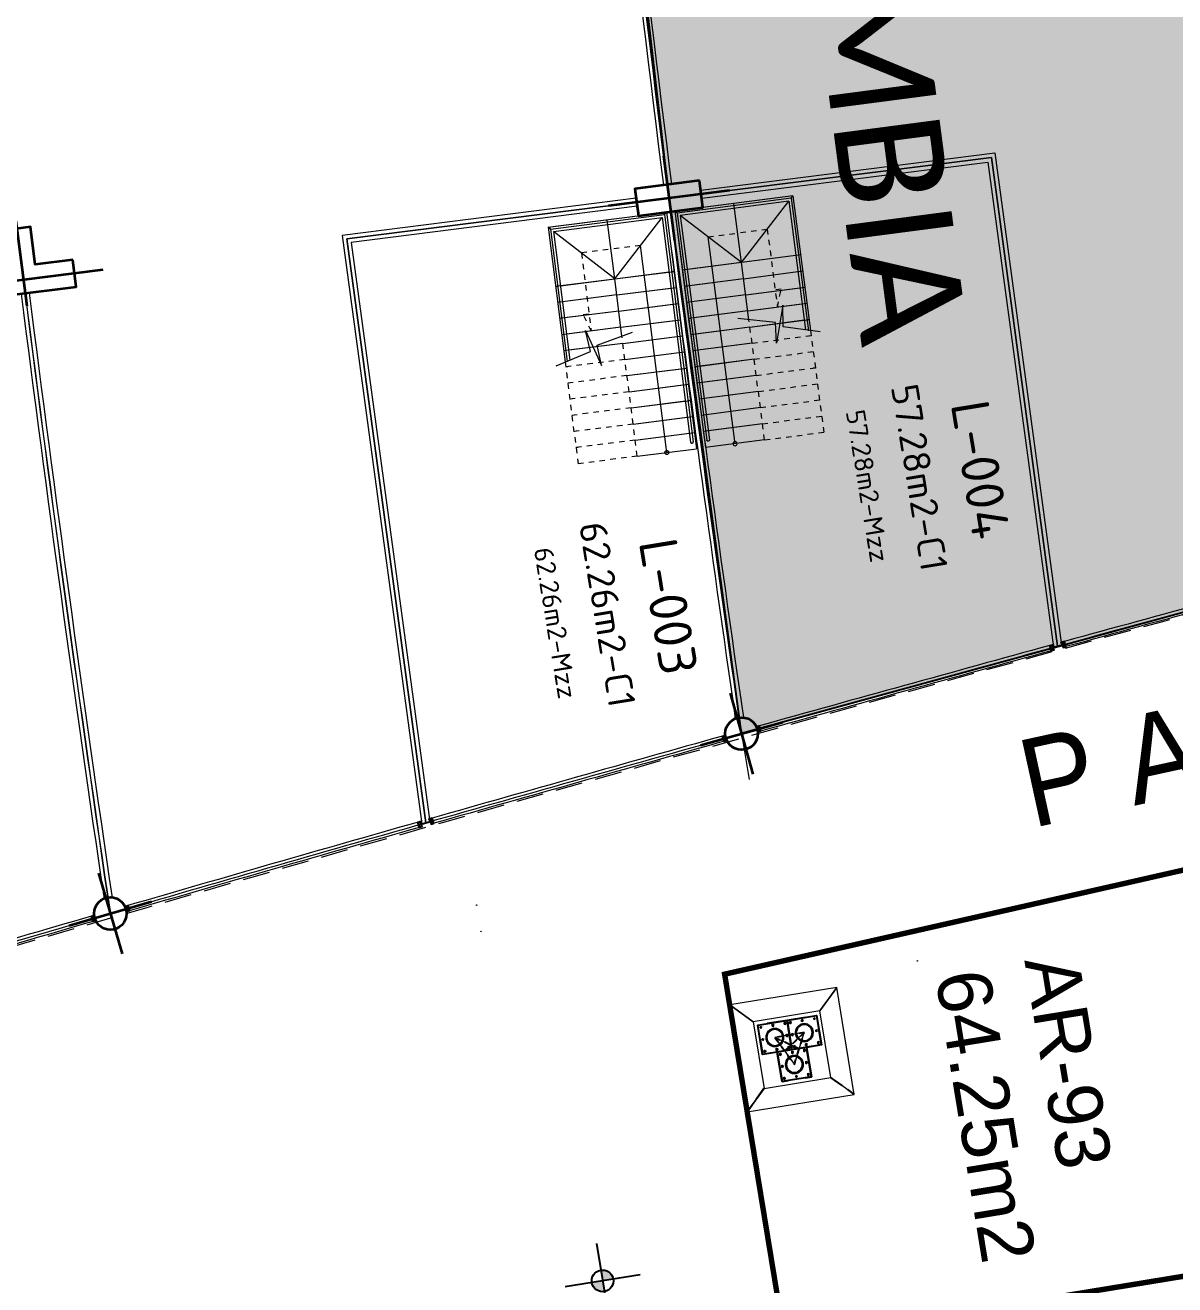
# Model space of a CAD drawing. Header units: metres. Extents: x 2 to 659295185, y -28 to 1124222152.
# Drawn here: x 655423.41 to 655444.61, y 1126416 to 1126439.24 of the extents above; entities that cross this region are included whole.
import ezdxf
from ezdxf.enums import TextEntityAlignment as Align

# ---------------------------------------------------------------- set-up
doc = ezdxf.new("R2010")
doc.units = ezdxf.units.M
doc.header["$MEASUREMENT"] = 0
for name, pattern in [('CCSM_C1_CUERPO CK$0$HIDDEN', [0.375, 0.25, -0.125]), ('CCSM_C1_CUERPO EL$0$DASHED', [0.75, 0.5, -0.25]), ('CCSM_C1_CUERPO QR$0$CONTINUA', [0]), ('CCSM_XREF ESTRUCTURA15$0$ACAD_ISO10W100', [18, 12, -3, 0, -3]), ('CCSM_XREF ESTRUCTURA15$0$DASHED2', [0.375, 0.25, -0.125]), ('CCSM_XREF ESTRUCTURA15$0$MITTE', [2, 1.25, -0.25, 0.25, -0.25]), ('CONTINUA', [0]), ('DASHDOT', [1, 0.5, -0.25, 0, -0.25]), ('DASHED', [0.75, 0.5, -0.25]), ('HIDDEN', [0.375, 0.25, -0.125])]:
    doc.linetypes.add(name, pattern=pattern)
doc.layers.get('0').update_dxf_attribs({"linetype": 'CONTINUOUS'})
for name, color, linetype in [('CCSM_C1_CUERPO BJ$0$A-LOCAL ID', 7, 'CONTINUOUS'), ('CCSM_C1_CUERPO BJ$0$ID_Nº LOCAL', 7, 'CONTINUOUS'), ('CCSM_C1_CUERPO D.dwg 19-03-12$0$A-PEDESTAL', 4, 'CONTINUOUS'), ('CCSM_C1_CUERPO EL$0$A-PROYECCIONES', 5, 'CCSM_C1_CUERPO EL$0$DASHED'), ('CCSM_C1_CUERPO QR$0$A-FRENTE DE LOCAL', 4, 'CONTINUOUS'), ('CCSM_C1_CUERPO QR$0$A-LOCAL ID', 7, 'CONTINUOUS'), ('CCSM_C1_CUERPO QR$0$A-MARCOS LOCALES', 4, 'CONTINUOUS'), ('CCSM_C1_CUERPO QR$0$A-PARED', 2, 'CCSM_C1_CUERPO QR$0$CONTINUA'), ('CCSM_C1_CUERPO QR$0$A-TEXTOS NIVELES', 7, 'CONTINUOUS'), ('CCSM_C1_CUERPO QR$0$ID_AREA EXACTA', 7, 'CONTINUOUS'), ('CCSM_C1_CUERPO QR$0$ID_Nº LOCAL', 7, 'CONTINUOUS'), ('CCSM_C1_CUERPO QR$0$ID_RUBRO', 7, 'CONTINUOUS'), ('CCSM_XREF ESTRUCTURA15$0$A_EJES', 8, 'CCSM_XREF ESTRUCTURA15$0$ACAD_ISO10W100'), ('CCSM_XREF ESTRUCTURA15$0$A_PLANCHAS BASE', 57, 'CONTINUOUS'), ('CCSM_XREF ESTRUCTURA15$0$A_PROYECCION', 8, 'CCSM_XREF ESTRUCTURA15$0$DASHED2'), ('CCSM_XREF ESTRUCTURA15$0$PS_MIDLINE', 1, 'CCSM_XREF ESTRUCTURA15$0$MITTE'), ('CCSM_XREF ESTRUCTURA15$0$PS_SOLID', 2, 'CONTINUOUS'), ('CCSM_XREF ESTRUCTURA15$0$txt100', 2, 'CONTINUOUS'), ('CCSM_XREF KIOSKOSE$0$Kiosco General', 154, 'CONTINUOUS')]:
    doc.layers.add(name, color=color, linetype=linetype)
doc.layers.add('CCSM_C1_CUERPO QR$0$A-AREAS COMERCIALES', color=151, linetype='CONTINUOUS', plot=False)
for name, color, linetype, lineweight in [('CCSM_XREF ESTRUCTURA15$0$E-CD-COLUMNA', 2, 'CONTINUOUS', 35), ('CCSM_XREF ESTRUCTURA15$0$E-CQ-COLUMNA', 2, 'CONTINUOUS', 35), ('LOCALES ASIGNADOS', 41, 'DASHDOT', 0), ('NOMBRES LOCATARIOS', 7, 'CONTINUA', 0), ('PTO DE UNIÓN', 57, 'CONTINUOUS', 50), ('XREF ESCALERAS', 252, 'CONTINUOUS', 0)]:
    doc.layers.add(name, color=color, linetype=linetype, lineweight=lineweight)
doc.styles.add('CCSM_C1_CUERPO BJ$0$ROMANS', font='romans__.ttf')
doc.styles.add('CCSM_C1_CUERPO BJ$0$sigo', font='arial.ttf', dxfattribs={"width": 0.9})
doc.styles.add('CCSM_C1_CUERPO QR$0$ROMANS', font='romans__.ttf')
doc.styles.add('CCSM_C1_CUERPO QR$0$Standard', font='txt_____.ttf')
doc.styles.add('CCSM_XREF KIOSKOSE$0$Standard', font='txt')
doc.styles.add('XX', font='')
doc.styles.get('XX').set_extended_font_data('Arial Black')

# ---------------------------------------------------------------- blocks, each defined once
blk = doc.blocks.new('CCSM_C1_CUERPO QR$0$MARCO LOCAL-PARED')
for points in [[(655585.328, 1126575.539), (655585.378, 1126575.539), (655585.378, 1126575.439), (655585.328, 1126575.439)], [(655585.333, 1126575.534), (655585.373, 1126575.534), (655585.373, 1126575.444), (655585.333, 1126575.444)], [(655585.393, 1126575.539), (655585.393, 1126575.534), (655585.383, 1126575.534), (655585.383, 1126575.489), (655585.553, 1126575.489), (655585.553, 1126575.534), (655585.543, 1126575.534), (655585.543, 1126575.539), (655585.558, 1126575.539), (655585.558, 1126575.484), (655585.378, 1126575.484), (655585.378, 1126575.539)], [(655585.608, 1126575.539), (655585.558, 1126575.539), (655585.558, 1126575.439), (655585.608, 1126575.439)], [(655585.603, 1126575.534), (655585.563, 1126575.534), (655585.563, 1126575.444), (655585.603, 1126575.444)]]:
    blk.add_lwpolyline(points, close=True)
blk = doc.blocks.new('CCSM_C1_CUERPO QR$0$MARCO LOCAL-COLUMNA')
at = {"layer": 'CCSM_C1_CUERPO QR$0$A-MARCOS LOCALES'}
for points in [[(655585.123, 1126575.588), (655585.173, 1126575.588), (655585.173, 1126575.488), (655585.123, 1126575.488)], [(655585.128, 1126575.583), (655585.168, 1126575.583), (655585.168, 1126575.493), (655585.128, 1126575.493)]]:
    blk.add_lwpolyline(points, close=True, dxfattribs=at)
blk = doc.blocks.new('CCSM_C1_CUERPO QR$0$nivel para plantas')
h = blk.add_hatch(color=251)
h.paths.add_polyline_path([(0, 0.2, 0.414214), (-0.2, 0), (0, 0)])
h.paths.add_polyline_path([(0.2, 0), (0, 0), (0, -0.2, 0.414214)])
at = {"color": 251}
blk.add_line((-0.7, 0), (3.56, 0), dxfattribs=at)
blk.add_lwpolyline([(0, 0.7), (0, 0), (0, -0.7)], dxfattribs=at)
blk.add_circle((0, 0), 0.2, dxfattribs=at)
at = {"char_height": 0.34, "attachment_point": 1, "style": 'CCSM_C1_CUERPO QR$0$Standard'}
for s, insert, width in [('{\\Fromans|c0;\\C7;N.P.A 0.00}', (0.877, 0.444), 2.70141), ('{\\Fromans|c0;N.E. 418.75}', (0.56, -0.104), 3.02544)]:
    blk.add_mtext(s, dxfattribs=dict(at, insert=insert, width=width))
blk = doc.blocks.new('CCSM_C1_CUERPO QR$0$IDENT LOCAL')
at = {"style": 'CCSM_C1_CUERPO QR$0$ROMANS'}
for tag, height, p in [('NºLOCAL', 0.7, (0.038, 1.827)), ('AREA-EXACTA', 0.5, (0, 0.85)), ('RUBRO', 0.35, (0, 0)), ('USO', 0.35, (0, -0.85))]:
    blk.add_attdef(tag, text='', height=height, dxfattribs=at).set_placement(p, align=Align.BOTTOM_CENTER)
blk = doc.blocks.new('CCSM_XREF ESTRUCTURA15$0$CCSM_COLUM REDONDA')
at = {"color": 5}
for p, q in [((0, 0.774), (0, -0.774)), ((-0.789, 0), (0.789, 0))]:
    blk.add_line(p, q, dxfattribs=at)
blk.add_circle((0, 0), 0.3)
blk = doc.blocks.new('CCSM_XREF ESTRUCTURA15$0$COLUM REC 120x50 mid')
at = {"color": 5}
for p, q in [((0, 1.124), (0, -1.124)), ((-0.789, 0), (0.789, 0))]:
    blk.add_line(p, q, dxfattribs=at)
at = {"color": 2}
blk.add_lwpolyline([(-0.25, 0.6), (-0.25, -0.6), (0.25, -0.6), (0.25, 0.6)], close=True, dxfattribs=at)
blk = doc.blocks.new('CCSM_XREF ESTRUCTURA15$0$COLUM L 120x120')
at = {"color": 5}
for p, q in [((0, 1.095), (0, -0.482)), ((1.474, 0), (-0.774, 0))]:
    blk.add_line(p, q, dxfattribs=at)
blk.add_lwpolyline([(0.95, 0.25), (0.25, 0.25), (0.25, 0.95), (-0.25, 0.95), (-0.25, -0.25), (0.95, -0.25)], close=True)
blk = doc.blocks.new('CCSM_XREF ESTRUCTURA15$0$baric')
at = {"layer": 'CCSM_XREF ESTRUCTURA15$0$A_PROYECCION'}
for p, q in [((0, 0), (550, 0)), ((275, -550), (0, 0)), ((0, 0), (412.5, -275)), ((550, 0), (137.5, -275)), ((550, 0), (275, -550))]:
    blk.add_line(p, q, dxfattribs=at)
blk = doc.blocks.new('CCSM_XREF ESTRUCTURA15$0$COLUMNAS D')
at = {"color": 7}
blk.add_line((655439.212, 1126425.128), (655439.301, 1126424.585), dxfattribs=at)
blk.add_lwpolyline([(655438.669, 1126425.039), (655439.755, 1126425.217), (655439.844, 1126424.674), (655439.572, 1126424.63), (655439.661, 1126424.087), (655439.119, 1126423.998), (655439.03, 1126424.541), (655438.758, 1126424.496), (655438.669, 1126425.039), (655439.755, 1126425.217)], dxfattribs=at)
at = {"layer": 'CCSM_XREF ESTRUCTURA15$0$A_EJES'}
for p, q in [((655439.493, 1126425.115, 0), (655439.488, 1126425.146, 0)), ((655438.972, 1126425.038, 0), (655438.926, 1126425.031, 0)), ((655438.953, 1126425.011, 0), (655438.945, 1126425.058, 0)), ((655439.194, 1126425.075, 0), (655439.148, 1126425.067, 0)), ((655439.175, 1126425.048, 0), (655439.167, 1126425.094, 0)), ((655439.293, 1126425.091, 0), (655439.246, 1126425.083, 0)), ((655439.273, 1126425.064, 0), (655439.266, 1126425.11, 0)), ((655439.501, 1126425.125, 0), (655439.468, 1126425.12, 0)), ((655439.754, 1126424.914, 0), (655439.753, 1126424.923, 0)), ((655439.773, 1126424.941, 0), (655439.767, 1126424.94, 0)), ((655439.23, 1126424.853, 0), (655439.184, 1126424.845, 0)), ((655439.211, 1126424.826, 0), (655439.203, 1126424.872, 0)), ((655439.329, 1126424.869, 0), (655439.283, 1126424.861, 0)), ((655439.31, 1126424.842, 0), (655439.302, 1126424.888, 0)), ((655439.588, 1126424.683, 0), (655439.541, 1126424.675, 0)), ((655439.568, 1126424.656, 0), (655439.561, 1126424.702, 0)), ((655439.81, 1126424.719, 0), (655439.763, 1126424.712, 0)), ((655439.79, 1126424.692, 0), (655439.783, 1126424.739, 0)), ((655438.823, 1126424.558, 0), (655438.776, 1126424.55, 0)), ((655438.803, 1126424.531, 0), (655438.796, 1126424.577, 0)), ((655439.045, 1126424.594, 0), (655438.998, 1126424.586, 0)), ((655439.025, 1126424.567, 0), (655439.018, 1126424.613, 0)), ((655439.11, 1126424.503, 0), (655439.064, 1126424.496, 0)), ((655439.091, 1126424.476, 0), (655439.083, 1126424.523, 0)), ((655439.267, 1126424.63, 0), (655439.22, 1126424.623, 0)), ((655439.247, 1126424.603, 0), (655439.24, 1126424.65, 0)), ((655439.332, 1126424.54, 0), (655439.286, 1126424.532, 0)), ((655439.313, 1126424.513, 0), (655439.305, 1126424.559, 0)), ((655439.366, 1126424.647, 0), (655439.319, 1126424.639, 0)), ((655439.346, 1126424.62, 0), (655439.339, 1126424.666, 0)), ((655439.554, 1126424.576, 0), (655439.508, 1126424.569, 0)), ((655439.535, 1126424.549, 0), (655439.527, 1126424.596, 0)), ((655439.147, 1126424.281, 0), (655439.1, 1126424.274, 0)), ((655439.127, 1126424.254, 0), (655439.12, 1126424.301, 0)), ((655439.591, 1126424.354, 0), (655439.544, 1126424.347, 0)), ((655439.571, 1126424.327, 0), (655439.564, 1126424.374, 0)), ((655439.183, 1126424.059, 0), (655439.137, 1126424.052, 0)), ((655439.164, 1126424.032, 0), (655439.156, 1126424.079, 0)), ((655439.627, 1126424.132, 0), (655439.581, 1126424.125, 0)), ((655439.608, 1126424.105, 0), (655439.6, 1126424.152, 0))]:
    blk.add_line(p, q, dxfattribs=at)
at = {"layer": 'CCSM_XREF ESTRUCTURA15$0$A_PLANCHAS BASE'}
for p, q in [((655439.548, 1126425.183), (655439.212, 1126425.128)), ((655439.212, 1126425.128), (655438.846, 1126425.068)), ((655439.301, 1126424.585), (655439.212, 1126425.128)), ((655439.844, 1126424.674), (655439.795, 1126424.975)), ((655438.713, 1126424.773), (655438.758, 1126424.496)), ((655439.844, 1126424.674), (655438.758, 1126424.496)), ((655439.03, 1126424.541), (655439.119, 1126423.998)), ((655439.661, 1126424.087), (655439.572, 1126424.63)), ((655439.119, 1126423.998), (655439.231, 1126424.017)), ((655439.549, 1126424.069), (655439.661, 1126424.087))]:
    blk.add_line(p, q, dxfattribs=at)
at = {"layer": 'CCSM_XREF ESTRUCTURA15$0$A_PLANCHAS BASE', "extrusion": (0, 0, -1)}
for centre in [(-655438.949, 1126425.034), (-655439.171, 1126425.071), (-655439.27, 1126425.087), (-655439.207, 1126424.849), (-655439.306, 1126424.865), (-655439.564, 1126424.679), (-655439.786, 1126424.716), (-655438.8, 1126424.554), (-655439.022, 1126424.59), (-655439.087, 1126424.5), (-655439.244, 1126424.627), (-655439.309, 1126424.536), (-655439.342, 1126424.643), (-655439.531, 1126424.572), (-655439.124, 1126424.278), (-655439.568, 1126424.35), (-655439.16, 1126424.056), (-655439.604, 1126424.128)]:
    blk.add_circle(centre, 0.0135, dxfattribs=at)
for centre, start, end in [((-655439.492, 1126425.123), 281.2176, 156.5419), ((-655439.75, 1126424.938), 186.7261, 251.0334)]:
    blk.add_arc(centre, 0.0135, start, end, dxfattribs=at)
at = {"layer": 'CCSM_XREF ESTRUCTURA15$0$A_PROYECCION'}
for p, q in [((655440.019, 1126424.07), (655440.45, 1126423.76)), ((655438.785, 1126423.868), (655438.476, 1126423.437))]:
    blk.add_line(p, q, dxfattribs=at)
at = {"layer": 'CCSM_XREF ESTRUCTURA15$0$PS_SOLID', "extrusion": (0, 0, -1)}
for centre, radius in [((-655438.985, 1126424.812), 0.162), ((-655438.985, 1126424.812), 0.151), ((-655439.528, 1126424.901), 0.162), ((-655439.528, 1126424.901), 0.151), ((-655439.346, 1126424.314), 0.162), ((-655439.346, 1126424.314), 0.151)]:
    blk.add_circle(centre, radius, dxfattribs=at)
at = {"layer": 'CCSM_XREF ESTRUCTURA15$0$txt100', "extrusion": (0, 0, -1), "xscale": 0.00099999999997894, "yscale": 0.00099999999997894, "zscale": -0.0009999999999789392, "rotation": 350.6915487423701}
blk.add_blockref('CCSM_XREF ESTRUCTURA15$0$baric', (-655439.528, 1126424.901), dxfattribs=at)
blk = doc.blocks.new('CCSM_C1_CUERPO BJ$0$IDENT LOCAL')
at = {"style": 'CCSM_C1_CUERPO BJ$0$ROMANS'}
for tag, height, p in [('AREA-EXACTA', 0.5, (0.587, 0.096)), ('NºLOCAL', 0.7, (1.17, 0.119)), ('RUBRO', 0.35, (0, 0)), ('USO', 0.35, (-0.587, -0.096))]:
    blk.add_attdef(tag, text='', height=height, rotation=279.3085, dxfattribs=at).set_placement(p, align=Align.BOTTOM_CENTER)
blk = doc.blocks.new('stairs')
at = {"layer": 'XREF ESCALERAS'}
for p, q in [((655586.147, 1126406.541), (655586.147, 1126404.035)), ((655586.147, 1126406.541), (655588.347, 1126406.541)), ((655586.147, 1126406.541), (655586.147, 1126404.035)), ((655586.147, 1126406.541), (655588.347, 1126406.541)), ((655586.187, 1126406.501), (655586.147, 1126406.541)), ((655586.237, 1126406.541), (655588.257, 1126406.541)), ((655587.247, 1126405.441), (655587.247, 1126406.541)), ((655587.247, 1126405.441), (655587.247, 1126406.541)), ((655588.307, 1126406.501), (655588.347, 1126406.541)), ((655588.347, 1126406.541), (655588.347, 1126402.141)), ((655588.347, 1126406.541), (655588.347, 1126402.141)), ((655586.187, 1126406.501), (655588.307, 1126406.501)), ((655586.187, 1126406.501), (655586.187, 1126404.035)), ((655586.237, 1126406.451), (655588.257, 1126406.451)), ((655586.237, 1126406.451), (655586.237, 1126404.057)), ((655587.247, 1126405.441), (655586.237, 1126406.451)), ((655587.247, 1126405.441), (655588.257, 1126406.451)), ((655588.257, 1126406.451), (655588.257, 1126402.274)), ((655588.307, 1126406.501), (655588.307, 1126402.275)), ((655587.797, 1126402.141), (655587.797, 1126405.991)), ((655586.147, 1126405.441), (655586.187, 1126405.441)), ((655586.147, 1126405.441), (655588.347, 1126405.441)), ((655586.237, 1126405.441), (655588.257, 1126405.441)), ((655587.247, 1126404.376), (655587.247, 1126405.441)), ((655587.247, 1126404.376), (655587.247, 1126405.441)), ((655588.307, 1126405.441), (655588.347, 1126405.441)), ((655586.187, 1126405.141), (655586.147, 1126405.141)), ((655587.247, 1126405.141), (655586.147, 1126405.141)), ((655587.247, 1126405.141), (655586.237, 1126405.141)), ((655587.247, 1126405.141), (655588.257, 1126405.141)), ((655587.247, 1126405.141), (655588.347, 1126405.141)), ((655588.307, 1126405.141), (655588.347, 1126405.141)), ((655586.187, 1126404.841), (655586.147, 1126404.841)), ((655587.247, 1126404.841), (655586.147, 1126404.841)), ((655587.247, 1126404.841), (655586.237, 1126404.841)), ((655587.247, 1126404.841), (655588.257, 1126404.841)), ((655587.247, 1126404.841), (655588.347, 1126404.841)), ((655588.307, 1126404.841), (655588.347, 1126404.841)), ((655586.187, 1126404.541), (655586.147, 1126404.541)), ((655587.247, 1126404.541), (655586.147, 1126404.541)), ((655587.247, 1126404.541), (655586.237, 1126404.541)), ((655587.247, 1126404.541), (655588.257, 1126404.541)), ((655587.247, 1126404.541), (655588.347, 1126404.541)), ((655588.307, 1126404.541), (655588.347, 1126404.541)), ((655586.187, 1126404.241), (655586.147, 1126404.241)), ((655587.247, 1126404.241), (655586.147, 1126404.241)), ((655587.247, 1126404.241), (655586.237, 1126404.241)), ((655587.247, 1126404.241), (655588.257, 1126404.241)), ((655587.247, 1126404.241), (655588.347, 1126404.241)), ((655588.307, 1126404.241), (655588.347, 1126404.241)), ((655587.247, 1126403.941), (655588.257, 1126403.941)), ((655587.247, 1126403.941), (655588.347, 1126403.941)), ((655588.307, 1126403.941), (655588.347, 1126403.941)), ((655587.247, 1126403.641), (655588.257, 1126403.641)), ((655587.247, 1126403.641), (655588.347, 1126403.641)), ((655588.307, 1126403.641), (655588.347, 1126403.641)), ((655587.247, 1126403.341), (655588.257, 1126403.341)), ((655587.247, 1126403.341), (655588.347, 1126403.341)), ((655588.307, 1126403.341), (655588.347, 1126403.341)), ((655587.247, 1126403.041), (655588.257, 1126403.041)), ((655587.247, 1126403.041), (655588.347, 1126403.041)), ((655588.307, 1126403.041), (655588.347, 1126403.041)), ((655587.247, 1126402.741), (655588.257, 1126402.741)), ((655587.247, 1126402.741), (655588.347, 1126402.741)), ((655588.307, 1126402.741), (655588.347, 1126402.741)), ((655587.247, 1126402.441), (655588.257, 1126402.441)), ((655587.247, 1126402.441), (655588.347, 1126402.441)), ((655588.307, 1126402.441), (655588.347, 1126402.441)), ((655587.247, 1126402.141), (655588.347, 1126402.141)), ((655587.247, 1126402.141), (655588.347, 1126402.141))]:
    blk.add_line(p, q, dxfattribs=at)
at = {"layer": 'XREF ESCALERAS', "linetype": 'CCSM_C1_CUERPO CK$0$HIDDEN', "ltscale": 0.02}
for p, q in [((655587.247, 1126402.141), (655587.247, 1126404.376)), ((655587.247, 1126402.141), (655587.247, 1126404.376)), ((655586.147, 1126404.035), (655586.147, 1126404.032)), ((655586.187, 1126404.035), (655586.187, 1126404.043)), ((655586.187, 1126403.941), (655586.147, 1126403.941)), ((655586.187, 1126403.641), (655586.147, 1126403.641)), ((655586.187, 1126403.341), (655586.147, 1126403.341)), ((655586.187, 1126403.041), (655586.147, 1126403.041)), ((655586.187, 1126402.741), (655586.147, 1126402.741)), ((655586.187, 1126402.441), (655586.147, 1126402.441))]:
    blk.add_line(p, q, dxfattribs=at)
at = {"layer": 'XREF ESCALERAS', "linetype": 'HIDDEN', "ltscale": 0.02}
for p, q in [((655586.147, 1126404.035), (655586.147, 1126402.141)), ((655587.247, 1126403.941), (655586.147, 1126403.941)), ((655587.247, 1126403.641), (655586.147, 1126403.641)), ((655587.247, 1126403.341), (655586.147, 1126403.341)), ((655587.247, 1126403.041), (655586.147, 1126403.041)), ((655587.247, 1126402.741), (655586.147, 1126402.741)), ((655587.247, 1126402.441), (655586.147, 1126402.441)), ((655587.247, 1126402.141), (655586.147, 1126402.141)), ((655587.247, 1126402.141), (655586.147, 1126402.141))]:
    blk.add_line(p, q, dxfattribs=at)
at = {"layer": 'XREF ESCALERAS', "linetype": 'CCSM_C1_CUERPO CK$0$HIDDEN', "ltscale": 0.02}
blk.add_lwpolyline([(655587.797, 1126405.991), (655586.697, 1126405.991), (655586.697, 1126404.541), (655586.585, 1126404.861), (655586.697, 1126404.862)], dxfattribs=at)
at = {"layer": 'XREF ESCALERAS'}
blk.add_lwpolyline([(655585.973, 1126403.983), (655586.636, 1126404.168), (655586.594, 1126404.565), (655586.802, 1126403.885), (655586.771, 1126404.266), (655587.451, 1126404.424)], dxfattribs=at)
blk.add_circle((655587.797, 1126402.141), 0.0379, dxfattribs=at)
blk.add_circle((655587.797, 1126402.141), 0.0379, dxfattribs=at)
blk.add_arc((655588.282, 1126402.276), 0.0251, 184.3725, 356.1588, dxfattribs=at)

msp = doc.modelspace()

# ---------------------------------------------------------------- hatches: boundary and pattern name
at = {"layer": 'LOCALES ASIGNADOS'}
h = msp.add_hatch(color=256, dxfattribs=at)
edge = h.paths.add_edge_path()
edge.add_arc((219491.1056, 1054914.3756), 441878.9229, 9.308049718, 9.309563548, ccw=False)
edge.add_line((655551.8097, 1126384.9626), (655564.5398, 1126387.0492))
edge.add_line((655564.5398, 1126387.0492), (655562.5867, 1126398.9652))
edge.add_line((655562.5867, 1126398.9652), (655552.3922, 1126397.2942))
edge.add_line((655552.3922, 1126397.2942), (655552.4569, 1126396.8995))
edge.add_line((655552.4569, 1126396.8995), (655549.9212, 1126396.4839))
msp.add_hatch(color=256, dxfattribs=at).paths.add_polyline_path([(655445.7749, 1126449.8747), (655433.837, 1126448.6555), (655435.2862, 1126436.0448), (655436.623, 1126426.1652), (655448.2869, 1126429.3645), (655447.1883, 1126437.5496)])

# ---------------------------------------------------------------- linework, layer by layer
msp.add_lwpolyline([(655433.8369, 1126448.6555), (655445.7749, 1126449.8747), (655447.1883, 1126437.5496), (655448.2869, 1126429.3645), (655436.623, 1126426.1652), (655435.2862, 1126436.0448), (655433.837, 1126448.6556)])
at = {"layer": 'CCSM_C1_CUERPO D.dwg 19-03-12$0$A-PEDESTAL', "lineweight": 5}
msp.add_lwpolyline([(655438.7004, 1126419.5087), (655438.3769, 1126421.4824), (655436.4044, 1126421.1591), (655436.7267, 1126419.1852), (655438.7004, 1126419.5087), (655438.2697, 1126419.8181), (655438.0675, 1126421.0517), (655438.3769, 1126421.4824), (655438.0675, 1126421.0517), (655436.834, 1126420.8495), (655436.4044, 1126421.1591), (655436.834, 1126420.8495), (655437.0361, 1126419.6159), (655436.7267, 1126419.1852), (655437.0361, 1126419.6159), (655438.2697, 1126419.8181)], dxfattribs=at)
at = {"layer": 'CCSM_C1_CUERPO EL$0$A-PROYECCIONES', "lineweight": 5}
msp.add_lwpolyline([(655418.2129, 1126420.7692, -0.0062103), (655448.1361, 1126429.2504, -0.0092237), (655497.973, 1126441.5898, -0.0058318), (655529.2922, 1126448.1525), (655528.7944, 1126451.1899, -0.0194724), (655624.9805, 1126465.907, -0.0707147)], format="xyb", dxfattribs=at)
at = {"layer": 'CCSM_C1_CUERPO QR$0$A-AREAS COMERCIALES', "lineweight": 5}
for points in [[(655423.2594, 1126435.4822), (655423.4091, 1126434.2916, 0.0051447), (655424.9809, 1126422.8463, -0.0017163), (655430.7979, 1126424.5203), (655429.3412, 1126435.2934), (655435.283, 1126436.0442, -0.0115651), (655432.6829, 1126461.2969), (655420.7208, 1126460.3441, 0.0112675), (655423.2594, 1126435.4822)], [(655447.157, 1126437.7972, -0.0056654), (655445.7739, 1126449.8847), (655433.8368, 1126448.6556, 0.0058045), (655435.283, 1126436.0444), (655441.2309, 1126436.7962), (655442.451, 1126427.7794, -0.0016929), (655448.2869, 1126429.3646, -0.0038451), (655447.1883, 1126437.5496, -0.0002414)], [(655442.451, 1126427.7794), (655441.2309, 1126436.7962), (655435.283, 1126436.0444, 0.0045307), (655436.6229, 1126426.1657, -0.0008786)], [(655436.6229, 1126426.1657, -0.0045319), (655435.283, 1126436.0442), (655429.3412, 1126435.2934), (655430.7979, 1126424.5203, -0.0008788)]]:
    msp.add_lwpolyline(points, format="xyb", close=True, dxfattribs=at)
msp.add_lwpolyline([(655418.9287, 1126421.0703, -0.0013159), (655424.9809, 1126422.8463, -0.0049994), (655423.4132, 1126434.2921), (655423.2594, 1126435.4822, -0.0112741), (655420.7208, 1126460.3441), (655407.7618, 1126459.312, 0.0058788), (655408.9913, 1126445.8731), (655416.4595, 1126433.4525, 0.005599), (655418.2002, 1126420.8541, -0.0001585), (655418.9287, 1126421.0703, -0.0001585)], format="xyb", dxfattribs=at)
at = {"layer": 'CCSM_C1_CUERPO QR$0$A-FRENTE DE LOCAL', "lineweight": 5}
for centre, radius, start, end in [((655671.346, 1125596.3447), 862.4169, 105.0137688, 105.3825893), ((655671.3466, 1125596.3425), 862.3191, 105.0137636, 105.3825894), ((655919.2479, 1124694.1282), 1798.0717, 105.3818324, 105.5591201), ((655919.2502, 1124694.1197), 1797.9804, 105.3818325, 105.5591167), ((655915.5483, 1124719.8768), 1772.2781, 105.6898152, 105.8696634), ((655969.3972, 1124528.7631), 1970.7332, 105.6944622, 105.8561883), ((655668.8827, 1125586.3711), 871.3585, 105.8665182, 106.2327611), ((655668.8884, 1125586.351), 871.2793, 105.8665214, 106.2327443), ((655762.1512, 1125262.5835), 1208.3105, 106.2203661, 106.479158), ((655762.2264, 1125262.3263), 1208.4785, 106.22038, 106.4791154)]:
    msp.add_arc(centre, radius, start, end, dxfattribs=at)
at = {"layer": 'CCSM_C1_CUERPO QR$0$A-PARED', "lineweight": 5}
for p, q in [((655435.8689, 1126436.1939), (655441.2923, 1126436.8796)), ((655441.2923, 1126436.8796), (655442.524, 1126427.7995)), ((655434.6972, 1126435.8948), (655429.4226, 1126435.2281)), ((655429.4226, 1126435.2281), (655430.8707, 1126424.541))]:
    msp.add_line(p, q, dxfattribs=at)
for points in [[(655435.8878, 1126436.0451), (655441.1637, 1126436.7121), (655442.3781, 1126427.7593)], [(655434.6783, 1126436.0436), (655429.2536, 1126435.3579), (655430.725, 1126424.4996)]]:
    msp.add_lwpolyline(points, dxfattribs=at)
for centre, radius, start, end in [((655980.1641, 1126504.9085), 549.2867, 185.904856, 187.17699), ((655980.1641, 1126504.9085), 549.1367, 185.904863, 187.176972), ((655979.8369, 1126504.8748), 548.9617, 187.229953, 188.214175), ((655979.8369, 1126504.8748), 548.8117, 187.22995, 188.214174), ((655979.8369, 1126504.8748), 560.9617, 187.22939, 188.379872), ((655979.8369, 1126504.8748), 560.8117, 187.229397, 188.379868), ((655760.333, 1125272.4196), 1198.2927, 105.3799169, 105.3871537), ((655758.4026, 1125271.8797), 1198.2927, 105.8626419, 105.8698871)]:
    msp.add_arc(centre, radius, start, end, dxfattribs=at)
at = {"layer": 'CCSM_XREF ESTRUCTURA15$0$E-CD-COLUMNA', "color": 5, "lineweight": 5}
msp.add_line((655436.6229, 1126426.1657), (655436.7621, 1126425.3167), dxfattribs=at)
at = {"layer": 'CCSM_XREF ESTRUCTURA15$0$PS_MIDLINE', "color": 8, "lineweight": 5}
for p, q in [((655437.0009, 1126420.7488, 4.525), (655436.9546, 1126420.7412, 4.525)), ((655436.9739, 1126420.7682, 4.525), (655436.9816, 1126420.7218, 4.525)), ((655437.223, 1126420.7852, 4.525), (655437.1766, 1126420.7776, 4.525)), ((655437.196, 1126420.8046, 4.525), (655437.2036, 1126420.7582, 4.525)), ((655437.445, 1126420.8216, 4.525), (655437.3986, 1126420.814, 4.525)), ((655437.418, 1126420.841, 4.525), (655437.4256, 1126420.7946, 4.525)), ((655437.5437, 1126420.8378, 4.525), (655437.4973, 1126420.8302, 4.525)), ((655437.5167, 1126420.8571, 4.525), (655437.5243, 1126420.8108, 4.525)), ((655437.7657, 1126420.8741, 4.525), (655437.7194, 1126420.8665, 4.525)), ((655437.7387, 1126420.8935, 4.525), (655437.7463, 1126420.8472, 4.525)), ((655437.9878, 1126420.9105, 4.525), (655437.9414, 1126420.9029, 4.525)), ((655437.9608, 1126420.9299, 4.525), (655437.9684, 1126420.8835, 4.525)), ((655437.0373, 1126420.5268, 4.525), (655436.991, 1126420.5192, 4.525)), ((655437.0103, 1126420.5461, 4.525), (655437.0179, 1126420.4998, 4.525)), ((655437.4814, 1126420.5995, 4.525), (655437.435, 1126420.5919, 4.525)), ((655437.4544, 1126420.6189, 4.525), (655437.462, 1126420.5725, 4.525)), ((655437.5801, 1126420.6157, 4.525), (655437.5337, 1126420.6081, 4.525)), ((655437.5531, 1126420.6351, 4.525), (655437.5607, 1126420.5887, 4.525)), ((655438.0242, 1126420.6885, 4.525), (655437.9778, 1126420.6809, 4.525)), ((655437.9972, 1126420.7079, 4.525), (655438.0048, 1126420.6615, 4.525)), ((655438.0336, 1126420.4859, 4.525), (655438.0412, 1126420.4395, 4.525)), ((655437.0737, 1126420.3047, 4.525), (655437.0273, 1126420.2971, 4.525)), ((655437.0467, 1126420.3241, 4.525), (655437.0543, 1126420.2777, 4.525)), ((655437.2958, 1126420.3411, 4.525), (655437.2494, 1126420.3335, 4.525)), ((655437.2688, 1126420.3605, 4.525), (655437.2764, 1126420.3141, 4.525)), ((655437.3343, 1126420.2699, 4.525), (655437.3419, 1126420.2235, 4.525)), ((655437.5178, 1126420.3775, 4.525), (655437.4714, 1126420.3699, 4.525)), ((655437.4908, 1126420.3969, 4.525), (655437.4984, 1126420.3505, 4.525)), ((655437.5833, 1126420.2869, 4.525), (655437.5369, 1126420.2793, 4.525)), ((655437.5563, 1126420.3063, 4.525), (655437.5639, 1126420.2599, 4.525)), ((655437.6165, 1126420.3937, 4.525), (655437.5701, 1126420.3861, 4.525)), ((655437.5895, 1126420.4131, 4.525), (655437.5971, 1126420.3667, 4.525)), ((655437.8054, 1126420.3233, 4.525), (655437.759, 1126420.3157, 4.525)), ((655437.7784, 1126420.3427, 4.525), (655437.786, 1126420.2963, 4.525)), ((655437.8385, 1126420.4301, 4.525), (655437.7921, 1126420.4225, 4.525)), ((655437.8115, 1126420.4495, 4.525), (655437.8191, 1126420.4031, 4.525)), ((655438.0606, 1126420.4665, 4.525), (655438.0142, 1126420.4589, 4.525)), ((655437.3613, 1126420.2505, 4.525), (655437.3149, 1126420.2429, 4.525)), ((655437.3977, 1126420.0285, 4.525), (655437.3513, 1126420.0209, 4.525)), ((655437.3707, 1126420.0479, 4.525), (655437.3783, 1126420.0015, 4.525)), ((655437.8417, 1126420.1013, 4.525), (655437.7954, 1126420.0937, 4.525)), ((655437.8148, 1126420.1207, 4.525), (655437.8224, 1126420.0743, 4.525)), ((655437.4341, 1126419.8064, 4.525), (655437.3877, 1126419.7988, 4.525)), ((655437.4071, 1126419.8258, 4.525), (655437.4147, 1126419.7794, 4.525)), ((655437.6561, 1126419.8428, 4.525), (655437.6097, 1126419.8352, 4.525)), ((655437.6291, 1126419.8622, 4.525), (655437.6367, 1126419.8158, 4.525)), ((655437.8781, 1126419.8792, 4.525), (655437.8318, 1126419.8716, 4.525)), ((655437.8512, 1126419.8986, 4.525), (655437.8588, 1126419.8522, 4.525))]:
    msp.add_line(p, q, dxfattribs=at)
at = {"layer": 'CCSM_XREF ESTRUCTURA15$0$PS_SOLID', "color": 8, "lineweight": 5}
for p, q in [((655437.4631, 1126420.8752), (655438.0058, 1126420.9642)), ((655438.0058, 1126420.9642), (655438.0948, 1126420.4214)), ((655436.9203, 1126420.7862), (655437.4631, 1126420.8752)), ((655437.0093, 1126420.2435), (655436.9203, 1126420.7862)), ((655437.552, 1126420.3324), (655437.4631, 1126420.8752)), ((655437.4631, 1126420.8752), (655437.552, 1126420.3324)), ((655437.552, 1126420.3324), (655437.0093, 1126420.2435)), ((655437.2807, 1126420.288), (655437.8234, 1126420.3769)), ((655437.3696, 1126419.7452), (655437.2807, 1126420.288)), ((655438.0948, 1126420.4214), (655437.552, 1126420.3324)), ((655437.8234, 1126420.3769), (655437.9124, 1126419.8342)), ((655437.9124, 1126419.8342), (655437.3696, 1126419.7452))]:
    msp.add_line(p, q, dxfattribs=at)
at = {"layer": 'CCSM_XREF ESTRUCTURA15$0$PS_SOLID', "color": 8, "lineweight": 5, "extrusion": (0, 0, -1)}
for centre, radius in [((-655436.9777, 1126420.745), 0.0135), ((-655437.2362, 1126420.5593), 0.162), ((-655437.1998, 1126420.7814), 0.0135), ((-655437.4218, 1126420.8178), 0.0135), ((-655437.5205, 1126420.834), 0.0135), ((-655437.7789, 1126420.6483), 0.162), ((-655437.7789, 1126420.6483), 0.151), ((-655437.7425, 1126420.8703), 0.0135), ((-655437.9646, 1126420.9067), 0.0135), ((-655437.0141, 1126420.523), 0.0135), ((-655437.2362, 1126420.5593), 0.151), ((-655437.4582, 1126420.5957), 0.0135), ((-655437.5569, 1126420.6119), 0.0135), ((-655438.001, 1126420.6847), 0.0135), ((-655437.0505, 1126420.3009), 0.0135), ((-655437.2726, 1126420.3373), 0.0135), ((-655437.3381, 1126420.2467), 0.0135), ((-655437.4946, 1126420.3737), 0.0135), ((-655437.5601, 1126420.2831), 0.0135), ((-655437.5933, 1126420.3899), 0.0135), ((-655437.7822, 1126420.3195), 0.0135), ((-655437.8153, 1126420.4263), 0.0135), ((-655438.0374, 1126420.4627), 0.0135), ((-655437.3745, 1126420.0247), 0.0135), ((-655437.5965, 1126420.0611), 0.162), ((-655437.5965, 1126420.0611), 0.151), ((-655437.8186, 1126420.0975), 0.0135), ((-655437.4109, 1126419.8026), 0.0135), ((-655437.6329, 1126419.839), 0.0135), ((-655437.855, 1126419.8754), 0.0135)]:
    msp.add_circle(centre, radius, dxfattribs=at)
at = {"layer": 'CCSM_XREF ESTRUCTURA15$0$txt100', "color": 8, "lineweight": 5}
for p, q in [((655437.7789, 1126420.6483), (655437.2362, 1126420.5593)), ((655437.2362, 1126420.5593), (655437.5965, 1126420.0611)), ((655437.2362, 1126420.5593), (655437.6877, 1126420.3547)), ((655437.7789, 1126420.6483), (655437.4164, 1126420.3102)), ((655437.5965, 1126420.0611), (655437.7789, 1126420.6483))]:
    msp.add_line(p, q, dxfattribs=at)
at = {"layer": 'CCSM_XREF KIOSKOSE$0$Kiosco General', "linetype": 'DASHED', "lineweight": 5, "const_width": 0.1}
for points in [[(655446.2978, 1126416.4034), (655445.0986, 1126423.7225), (655436.3099, 1126421.7267), (655437.421, 1126414.9485)], [(655446.2978, 1126416.4034), (655447.4953, 1126409.088), (655438.5316, 1126408.1741), (655437.421, 1126414.9485)]]:
    msp.add_lwpolyline(points, close=True, dxfattribs=at)
at = {"layer": 'PTO DE UNIÓN', "lineweight": 5}
for centre in [(655431.7362, 1126423.0012), (655431.8157, 1126422.5163), (655439.8642, 1126421.9725)]:
    msp.add_circle(centre, 0.004, dxfattribs=at)

# ---------------------------------------------------------------- block references
at = {"color": 30, "lineweight": 5}
msp.add_blockref('CCSM_XREF ESTRUCTURA15$0$COLUMNAS D', (-1.7491, -4.253), dxfattribs=at)
at = {"layer": 'CCSM_C1_CUERPO BJ$0$A-LOCAL ID', "lineweight": 5}
ref = msp.add_blockref('CCSM_C1_CUERPO BJ$0$IDENT LOCAL', (655448.9353, 1126429.8188), dxfattribs=dict(at, xscale=-1.250000000031891, yscale=1.25, zscale=1.25, rotation=192.3231612529098))
ref.add_attrib('NºLOCAL', 'P A S I L L O   20', dxfattribs={"layer": 'CCSM_C1_CUERPO BJ$0$ID_Nº LOCAL', "height": 1.625, "rotation": 12.32316, "style": 'CCSM_C1_CUERPO BJ$0$sigo', "width": 0.9}).set_placement((655449.8478, 1126425.6415), align=Align.BOTTOM_CENTER)
at = {"layer": 'CCSM_C1_CUERPO QR$0$A-LOCAL ID', "lineweight": 5}
ref = msp.add_blockref('CCSM_C1_CUERPO QR$0$IDENT LOCAL', (655438.6691, 1126430.6886), dxfattribs=dict(at, rotation=279.3084512337735))
ref.add_attrib('RUBRO', '57.28m2-Mzz', dxfattribs={"layer": 'CCSM_C1_CUERPO QR$0$ID_RUBRO', "height": 0.35, "rotation": 279.30845, "style": 'CCSM_C1_CUERPO QR$0$ROMANS'}).set_placement((655438.6691, 1126430.6886), align=Align.BOTTOM_CENTER)
ref.add_attrib('NºLOCAL', 'L-004', dxfattribs={"layer": 'CCSM_C1_CUERPO QR$0$ID_Nº LOCAL', "height": 0.7, "rotation": 279.30845, "style": 'CCSM_C1_CUERPO QR$0$ROMANS'}).set_placement((655440.4782, 1126430.947), align=Align.BOTTOM_CENTER)
ref.add_attrib('AREA-EXACTA', '57.28m2-C1', dxfattribs={"layer": 'CCSM_C1_CUERPO QR$0$ID_AREA EXACTA', "height": 0.5, "rotation": 279.30845, "style": 'CCSM_C1_CUERPO QR$0$ROMANS'}).set_placement((655439.5079, 1126430.8261), align=Align.BOTTOM_CENTER)
ref = msp.add_blockref('CCSM_C1_CUERPO QR$0$IDENT LOCAL', (655432.9135, 1126428.1615), dxfattribs=dict(at, rotation=279.3084512337735))
ref.add_attrib('RUBRO', '62.26m2-Mzz', dxfattribs={"layer": 'CCSM_C1_CUERPO QR$0$ID_RUBRO', "height": 0.35, "rotation": 279.30845, "style": 'CCSM_C1_CUERPO QR$0$ROMANS'}).set_placement((655432.9135, 1126428.1615), align=Align.BOTTOM_CENTER)
ref.add_attrib('NºLOCAL', 'L-003', dxfattribs={"layer": 'CCSM_C1_CUERPO QR$0$ID_Nº LOCAL', "height": 0.7, "rotation": 279.30845, "style": 'CCSM_C1_CUERPO QR$0$ROMANS'}).set_placement((655434.7227, 1126428.4199), align=Align.BOTTOM_CENTER)
ref.add_attrib('AREA-EXACTA', '62.26m2-C1', dxfattribs={"layer": 'CCSM_C1_CUERPO QR$0$ID_AREA EXACTA', "height": 0.5, "rotation": 279.30845, "style": 'CCSM_C1_CUERPO QR$0$ROMANS'}).set_placement((655433.7523, 1126428.299), align=Align.BOTTOM_CENTER)
at = {"layer": 'CCSM_C1_CUERPO QR$0$A-MARCOS LOCALES', "lineweight": 5}
for name, p, rotation in [('CCSM_C1_CUERPO QR$0$MARCO LOCAL-PARED', (322162.6152, -133686.9709), 15.38172612004418), ('CCSM_C1_CUERPO QR$0$MARCO LOCAL-COLUMNA', (327058.8514, -134974.62), 15.60447403022062), ('CCSM_C1_CUERPO QR$0$MARCO LOCAL-COLUMNA', (327954.2935, -135207.727), 15.64517177706111), ('CCSM_C1_CUERPO QR$0$MARCO LOCAL-PARED', (332779.3437, -136453.4137), 15.86445293874707), ('CCSM_C1_CUERPO QR$0$MARCO LOCAL-COLUMNA', (340705.6319, -138455.2058), 16.2240399676283), ('CCSM_C1_CUERPO QR$0$MARCO LOCAL-COLUMNA', (343012.4897, -139026.6154), 16.32848289540375)]:
    msp.add_blockref(name, p, dxfattribs=dict(at, rotation=rotation))
at = {"layer": 'CCSM_C1_CUERPO QR$0$A-TEXTOS NIVELES', "lineweight": 5, "rotation": 279.3084512052866}
msp.add_blockref('CCSM_C1_CUERPO QR$0$nivel para plantas', (655434.0598, 1126416.0687), dxfattribs=at)
at = {"layer": 'CCSM_XREF ESTRUCTURA15$0$E-CQ-COLUMNA', "lineweight": 5}
for name, p, rotation in [('CCSM_XREF ESTRUCTURA15$0$COLUM REC 120x50 mid', (655435.283, 1126436.0444), 277.2408977587909), ('CCSM_XREF ESTRUCTURA15$0$COLUM L 120x120', (655423.3778, 1126434.5396), 7.20385538623816), ('CCSM_XREF ESTRUCTURA15$0$CCSM_COLUM REDONDA', (655436.6229, 1126426.1658), 15.62012618748988), ('CCSM_XREF ESTRUCTURA15$0$CCSM_COLUM REDONDA', (655424.9809, 1126422.8464), 16.20054858388182)]:
    msp.add_blockref(name, p, dxfattribs=dict(at, rotation=rotation))
at = {"layer": 'XREF ESCALERAS', "xscale": -1, "rotation": 7.421141611533316}
msp.add_blockref('stairs', (1451020.6107, 94141.3073), dxfattribs=at)
at = {"layer": 'XREF ESCALERAS', "rotation": 7.212322971213558}
msp.add_blockref('stairs', (146450.6107, -73365.2086), dxfattribs=at)

# ---------------------------------------------------------------- texts
at = {"layer": 'CCSM_XREF KIOSKOSE$0$Kiosco General', "lineweight": 5, "insert": (655442.8236, 1126422.1444), "char_height": 0.4, "attachment_point": 1, "rotation": 279.308, "style": 'CCSM_XREF KIOSKOSE$0$Standard'}
msp.add_mtext_dynamic_manual_height_columns('\\pt2.6;{\\fArial|b0|i0|c0|p34;\\H2.5x;AR-93\\P64.25m2}', width=7.561207, gutter_width=1, heights=[0], dxfattribs=at)
msp.add_mtext_dynamic_manual_height_columns('\\pt2.6;{\\fArial|b0|i0|c0|p34;\\H2.5x;AR-93\\P64.25m2}', width=7.561207, gutter_width=1, heights=[0], dxfattribs=at)
at = {"layer": 'NOMBRES LOCATARIOS', "insert": (655440.7937, 1126433.5279, 1654.9198), "char_height": 1.967028, "attachment_point": 3, "rotation": 277.46758, "style": 'XX'}
msp.add_mtext_dynamic_manual_height_columns('{\\fCalibri|b0|i0|c0|p34;\\C7;COLUMBIA}', width=12.716055, gutter_width=25, heights=[0], dxfattribs=at)

doc.saveas('drawing.dxf')
